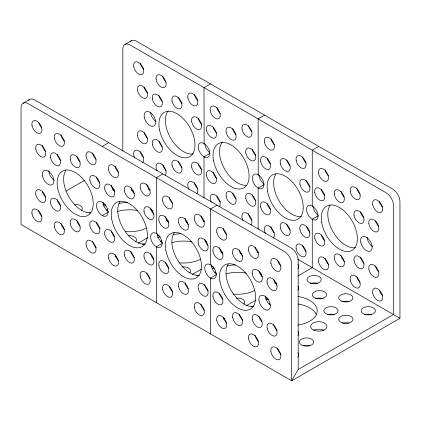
<?xml version="1.0" encoding="UTF-8"?>
<svg xmlns="http://www.w3.org/2000/svg" width="421" height="421" viewBox="0 0 421 421"><rect width="100%" height="100%" fill="white"/><g stroke="black" fill="none" stroke-linecap="round" stroke-linejoin="round"><path stroke-width="0.63" d="M28.607 100.372A10.204 5.894 60 0 1 34.764 99.945L290.969 247.869A10.204 5.894 60 0 1 298.189 260.367L298.189 369.538L291.695 380.789L21.05 224.535L21.05 107.865A10.204 5.894 60 0 1 28.265 103.698L284.475 251.616A10.204 5.894 60 0 1 291.695 264.12L291.695 380.789L399.95 318.287L399.95 201.617A10.204 5.894 60 0 0 392.735 189.113L136.525 41.195A10.204 5.894 60 0 0 130.094 42.032M23.166 103.192L29.659 99.44M124.926 44.437L131.42 40.69M102.245 146.408L108.739 142.656M210.5 83.905L204.006 87.652L204.106 143.55M66.108 191.023L84.253 180.546M162.869 173.905L156.37 177.657L156.533 233.587A8.167 4.715 60 0 1 162.143 243.47A8.167 4.715 60 0 1 156.57 246.938L156.112 246.669A8.167 4.715 60 0 1 150.597 236.739A8.167 4.715 60 0 1 156.27 233.434L156.37 233.497M264.63 115.154L258.131 118.906L258.236 174.799A8.167 4.715 60 0 1 263.904 184.651A8.167 4.715 60 0 1 258.394 188.219L257.931 187.955A8.167 4.715 60 0 1 252.358 178.051A8.167 4.715 60 0 1 257.973 174.652L258.131 174.741M102.245 202.243A8.167 4.715 60 0 0 96.467 205.574A8.167 4.715 60 0 0 102.245 215.573L108.197 212.137M209.958 153.381L204.006 156.822L204.006 197.975M114.959 256.568L116.091 255.915M138.156 243.175L147.771 237.623M216.994 205.159L210.5 208.905L210.395 264.683M318.755 146.408L312.261 150.155L312.261 205.99A8.167 4.715 60 0 1 318.034 215.994A8.167 4.715 60 0 1 312.261 219.325L312.261 267.661L298.121 275.823M162.327 243.385L156.37 246.822L156.37 302.662M264.088 184.635L258.131 188.071L258.131 229.224M192.281 274.429L201.333 269.203M216.452 274.639L210.5 278.076L210.5 333.911M318.218 215.889L312.061 219.204A8.167 4.715 60 0 1 306.488 209.3A8.167 4.715 60 0 1 312.098 205.901L312.261 205.995M223.219 319.071L224.351 318.418M246.411 305.678L256.026 300.126M298.189 369.538L393.456 314.534L393.456 205.364A10.204 5.894 60 0 0 386.236 192.865L130.031 44.947A10.204 5.894 60 0 0 122.811 49.11L122.811 151.081M102.245 202.243L102.403 202.338A8.167 4.715 60 0 1 108.018 212.221A8.167 4.715 60 0 1 102.445 215.689L102.245 215.573M297.6 259.199L399.95 318.287M262.604 276.997A7.146 4.126 60 0 1 262.299 276.729M261.994 276.444A7.146 4.126 60 0 1 258.857 270.766M270.398 305.109A8.167 4.715 60 0 1 265.362 296.005M226.645 322.975A7.146 4.126 60 0 1 223.404 317.355M222.851 299.278A7.146 4.126 60 0 1 219.609 293.658M223.035 254.073A7.146 4.126 60 0 1 219.488 247.722M277.134 285.296A7.146 4.126 60 0 1 273.687 279.333M258.205 252.742A7.146 4.126 60 0 1 255.063 247.069M226.724 234.66A7.146 4.126 60 0 1 223.262 228.266M277.097 330.638A7.146 4.126 60 0 1 273.682 324.665M253.626 306.472A25.518 14.73 60 0 1 231.624 291.195A25.518 14.73 60 0 1 228.308 264.035M242.801 320.297A7.146 4.126 60 0 1 239.254 314.398M242.801 256.126A7.146 4.126 60 0 1 239.165 249.827M281.086 354.508A7.146 4.126 60 0 1 277.444 348.214M281.086 266.119A7.146 4.126 60 0 1 277.444 259.82M258.62 341.526A7.146 4.126 60 0 1 255.01 335.211M261.994 321.818A7.146 4.126 60 0 1 258.857 316.145M188.334 288.732A7.146 4.126 60 0 1 185.114 283.101M204.374 221.778A7.146 4.126 60 0 1 200.933 215.82M208.269 290.943A7.146 4.126 60 0 1 204.674 284.622M169.021 268.298A7.146 4.126 60 0 1 165.39 261.999M204.527 310.309A7.146 4.126 60 0 1 200.891 304.009M172.899 292.074A7.146 4.126 60 0 1 169.3 286.212M216.736 274.171A8.167 4.715 60 0 1 211.242 264.877M172.799 203.59A7.146 4.126 60 0 1 169.263 197.686M198.623 275.308A25.518 14.73 60 0 1 176.778 258.704A25.518 14.73 60 0 1 174.699 232.076M168.942 222.856A7.146 4.126 60 0 1 165.369 216.52M188.34 224.567A7.146 4.126 60 0 1 184.961 218.136M208.048 245.364A7.146 4.126 60 0 1 204.695 239.354M134.51 257.763A7.146 4.126 60 0 1 130.899 251.448M149.944 190.239A7.146 4.126 60 0 1 146.803 184.566M153.839 259.415A7.146 4.126 60 0 1 150.629 253.774M114.591 236.77A7.146 4.126 60 0 1 111.26 230.75M150.097 278.781A7.146 4.126 60 0 1 146.85 273.161M118.469 260.546A7.146 4.126 60 0 1 115.075 254.558M162.248 242.68A8.167 4.715 60 0 1 157.112 233.623M118.364 172.057A7.146 4.126 60 0 1 115.049 166.032M144.492 244.059A25.518 14.73 60 0 1 123.043 228.15A25.518 14.73 60 0 1 119.99 201.617M114.817 191.602A7.146 4.126 60 0 1 111.239 185.272M134.515 193.597A7.146 4.126 60 0 1 130.989 187.687M153.918 214.115A7.146 4.126 60 0 1 150.565 208.106M41.832 127.879A7.146 4.126 60 0 1 38.59 122.258M90.473 212.8A25.518 14.73 60 0 1 69.002 197.044A25.518 14.73 60 0 1 65.808 170.458M80.111 226.266A7.146 4.126 60 0 1 76.78 220.241M45.784 151.728A7.146 4.126 60 0 1 42.263 145.366M64.718 141.24A7.146 4.126 60 0 1 60.971 135.009M60.924 160.559A7.146 4.126 60 0 1 60.619 160.29M60.314 160.001A7.146 4.126 60 0 1 57.177 154.328M54.246 180.351A8.167 4.715 60 0 1 48.847 171M80.111 162.096A7.146 4.126 60 0 1 76.78 156.075M41.832 216.273A7.146 4.126 60 0 1 38.59 210.653M108.376 211.605A8.167 4.715 60 0 1 102.977 202.248M64.602 229.534A7.146 4.126 60 0 1 60.934 223.251M45.815 197.133A7.146 4.126 60 0 1 42.353 191.181M96.193 159.343A7.146 4.126 60 0 1 92.615 153.012M96.272 247.806A7.146 4.126 60 0 1 92.636 241.507M100.066 228.487A7.146 4.126 60 0 1 96.43 222.188M99.882 182.946A7.146 4.126 60 0 1 96.462 176.973M60.924 205.932A7.146 4.126 60 0 1 60.619 205.664M60.314 205.38A7.146 4.126 60 0 1 57.177 199.701M303.53 345.794A7.146 4.126 0 0 1 309.614 345.82M364.597 314.74A7.146 4.126 0 0 1 371.869 314.734M315.839 298.694A7.146 4.126 0 0 1 323.118 298.694M327.549 314.671A7.146 4.126 0 0 1 334.432 314.671M313.75 330.185A8.167 4.715 0 0 1 323.76 330.185M297.942 304.004A25.518 14.73 0 0 1 316.245 314.271M342.778 323.118A7.146 4.126 0 0 1 348.862 323.118M342.778 301.61A7.146 4.126 0 0 1 348.862 301.61M310.377 283.522A7.146 4.126 0 0 1 317.65 283.454M268.335 299.363A8.167 4.715 0 0 1 265.904 299.815M297.836 352.877A7.146 4.126 0 0 1 297.847 357.076M297.952 331.485A7.146 4.126 0 0 1 297.952 335.463M297.942 296.505A25.518 14.73 0 0 1 317.208 310.882A25.518 14.73 0 0 1 297.615 325.117M269.035 304.015A25.518 14.73 0 0 1 269.814 303.204M251.279 306.714A7.146 4.126 0 0 1 253.516 306.714M297.931 286.091A7.146 4.126 0 0 1 297.752 290.285M214.531 268.009A8.167 4.715 0 0 1 212.137 268.53M254.437 290.585A25.518 14.73 0 0 1 233.571 294.084M214.831 272.85A25.518 14.73 0 0 1 215.599 272.034M227.429 266.014A25.518 14.73 0 0 1 235.165 264.872M259.525 272.034A25.518 14.73 0 0 1 261.573 274.545M276.755 283.659A7.146 4.126 0 0 1 275.418 283.575M240.028 252.979A7.146 4.126 0 0 1 241.98 253.605M258.21 252.279A7.146 4.126 0 0 1 257.357 252.121M297.826 264.477A7.146 4.126 0 0 1 297.858 268.677M236.439 298.147A7.146 4.126 0 0 1 243.343 299.794A7.146 4.126 0 0 1 243.933 304.094M196.639 275.518A7.146 4.126 0 0 1 199.312 275.455M265.677 297.989A8.167 4.715 0 0 1 268.13 298.405M274.75 283.096A7.146 4.126 0 0 1 276.513 282.917M225.982 273.908A25.518 14.73 0 0 1 246.206 273.176M257.357 251.953A7.146 4.126 0 0 1 258.21 251.79M160.401 236.76A8.167 4.715 0 0 1 157.501 237.328M200.312 259.336A25.518 14.73 0 0 1 179.446 262.836M160.701 241.596A25.518 14.73 0 0 1 161.475 240.786M173.299 234.765A25.518 14.73 0 0 1 181.035 233.618M205.401 240.786A25.518 14.73 0 0 1 206.853 242.433M222.63 252.411A7.146 4.126 0 0 1 221.293 252.326M185.898 221.725A7.146 4.126 0 0 1 187.487 222.199M204.08 221.03A7.146 4.126 0 0 1 203.227 220.867M181.872 266.946A7.146 4.126 0 0 1 189.213 268.545A7.146 4.126 0 0 1 189.587 273.071M142.077 244.338A7.146 4.126 0 0 1 145.182 244.206M211.042 266.709A8.167 4.715 0 0 1 213.531 267.035M220.62 251.842A7.146 4.126 0 0 1 221.935 251.684M171.852 242.659A25.518 14.73 0 0 1 192.081 241.922M202.817 220.804A7.146 4.126 0 0 1 204.08 220.541M157.138 235.465A8.167 4.715 0 0 1 159.138 235.723M103.013 204.217A8.167 4.715 0 0 1 105.487 204.585M117.575 211.453A25.518 14.73 0 0 1 137.793 210.642M112.696 189.287A7.146 4.126 0 0 1 114.028 189.166M148.687 189.55A7.146 4.126 0 0 1 149.95 189.287M166.437 220.604A7.146 4.126 0 0 1 168.2 220.415M74.233 204.38A7.146 4.126 0 0 1 81.058 206.127A7.146 4.126 0 0 1 81.464 210.432M131.515 190.424A7.146 4.126 0 0 1 133.504 191.008M105.95 205.611A8.167 4.715 0 0 1 103.519 206.064M89.115 212.942A7.146 4.126 0 0 1 90.01 212.91M146.308 228.019A25.518 14.73 0 0 1 125.484 231.597M106.497 210.432A25.518 14.73 0 0 1 108.108 208.837M119.017 203.554A25.518 14.73 0 0 1 127.805 202.327M150.318 208.674A25.518 14.73 0 0 1 152.66 211.095M114.475 189.908A7.146 4.126 0 0 1 113.133 189.834M149.95 189.776A7.146 4.126 0 0 1 148.687 189.518M128.189 235.649A7.146 4.126 0 0 1 135.215 237.402A7.146 4.126 0 0 1 135.457 241.822M168.105 221.151A7.146 4.126 0 0 1 166.779 221.025M360.076 282.491A7.146 4.126 60 0 1 356.861 276.86M382.542 207.09A7.146 4.126 60 0 1 379.295 201.475M382.542 295.479A7.146 4.126 60 0 1 379.295 289.864M344.262 197.096A7.146 4.126 60 0 1 341.015 191.476M364.06 217.978A7.146 4.126 60 0 1 360.539 211.616M372.522 246.606A8.167 4.715 60 0 1 367.123 237.249M378.59 226.256A7.146 4.126 60 0 1 375.548 220.988M355.387 247.722A25.518 14.73 60 0 1 333.385 232.445A25.518 14.73 60 0 1 330.069 205.28M344.567 261.541A7.146 4.126 60 0 1 340.926 255.242M364.06 263.351A7.146 4.126 60 0 1 360.539 256.989M328.485 175.904A7.146 4.126 60 0 1 325.096 169.916M360.265 194.281A7.146 4.126 60 0 1 356.745 187.919M324.796 195.318A7.146 4.126 60 0 1 321.334 189.371M324.917 240.801A7.146 4.126 60 0 1 321.37 234.907M328.712 264.504A7.146 4.126 60 0 1 325.075 258.205M378.558 271.598A7.146 4.126 60 0 1 375.443 265.909M301.362 216.457A25.518 14.73 60 0 1 279.344 201.338A25.518 14.73 60 0 1 275.881 174.115M306.209 251.484A7.146 4.126 60 0 1 302.636 245.154M274.276 232.971A7.146 4.126 60 0 1 270.877 226.556M310.088 232.239A7.146 4.126 60 0 1 306.535 226.345M290.169 230.05A7.146 4.126 60 0 1 286.812 224.04M270.535 209.321A7.146 4.126 60 0 1 267.256 203.722M306.314 163.185A7.146 4.126 60 0 1 302.657 156.896M318.197 215.22A8.167 4.715 60 0 1 313.008 206.195M265.451 233.544A7.146 4.126 60 0 1 265.888 225.824A7.146 4.126 60 0 1 272.803 229.819A7.146 4.126 60 0 1 273.234 238.044M310.166 186.935A7.146 4.126 60 0 1 306.467 180.672M290.164 165.874A7.146 4.126 60 0 1 286.806 159.864M270.456 163.869A7.146 4.126 60 0 1 267.23 158.243M274.429 144.724A7.146 4.126 60 0 1 270.987 138.762M246.259 185.308A25.518 14.73 60 0 1 224.414 168.7A25.518 14.73 60 0 1 222.33 142.072M252.079 220.236A7.146 4.126 60 0 1 248.506 213.9M220.451 202.001A7.146 4.126 60 0 1 216.904 196.102M255.652 200.712A7.146 4.126 60 0 1 252.321 194.691M236.344 199.075A7.146 4.126 60 0 1 232.771 193.192M216.71 178.346A7.146 4.126 60 0 1 213.037 172.068M251.879 131.657A7.146 4.126 60 0 1 248.532 125.642M264.067 183.966A8.167 4.715 60 0 1 258.878 174.941M211.321 202.296A7.146 4.126 60 0 1 211.758 194.576A7.146 4.126 60 0 1 218.673 198.57A7.146 4.126 60 0 1 219.109 206.79M242.98 220.499A7.146 4.126 60 0 1 243.449 212.889A7.146 4.126 60 0 1 250.285 216.72A7.146 4.126 60 0 1 250.958 224.967M255.731 155.412A7.146 4.126 60 0 1 252.342 149.423M236.034 134.625A7.146 4.126 60 0 1 232.681 128.615M216.631 132.899A7.146 4.126 60 0 1 213.105 126.989M220.299 113.47A7.146 4.126 60 0 1 216.857 107.508M188.903 189.35A7.146 4.126 60 0 1 189.334 181.63A7.146 4.126 60 0 1 196.254 185.624A7.146 4.126 60 0 1 196.686 193.844M134.767 158.091A7.146 4.126 60 0 1 135.215 150.376A7.146 4.126 60 0 1 142.13 154.381A7.146 4.126 60 0 1 142.556 162.601M157.022 170.694A7.146 4.126 60 0 1 157.675 163.301A7.146 4.126 60 0 1 164.437 167.142A7.146 4.126 60 0 1 165.195 175.341M209.774 152.602A8.167 4.715 60 0 1 204.738 143.498M147.576 138.377A7.146 4.126 60 0 1 144.114 132.431M166.058 170.505A7.146 4.126 60 0 1 162.79 164.906M143.898 69.407A7.146 4.126 60 0 1 140.356 63.508M143.898 157.796A7.146 4.126 60 0 1 140.267 151.497M182.177 103.624A7.146 4.126 60 0 1 178.541 97.325M162.38 101.54A7.146 4.126 60 0 1 158.859 95.178M156.007 121.601A8.167 4.715 60 0 1 150.644 112.686M162.38 146.913A7.146 4.126 60 0 1 159.033 141.356M182.177 167.79A7.146 4.126 60 0 1 178.541 161.49M193.202 153.939A25.518 14.73 60 0 1 170.763 138.293A25.518 14.73 60 0 1 168.137 110.902M147.545 92.973A7.146 4.126 60 0 1 144.103 87.015M166.174 82.221A7.146 4.126 60 0 1 162.653 75.859M197.954 100.593A7.146 4.126 60 0 1 194.46 94.662M198.033 189.055A7.146 4.126 60 0 1 194.397 182.756M201.827 169.737A7.146 4.126 60 0 1 198.191 163.437M201.948 124.469A7.146 4.126 60 0 1 198.223 118.222M204.264 156.965L204.006 156.822A8.167 4.715 60 0 1 198.959 143.998A8.167 4.715 60 0 1 208.916 149.487A8.167 4.715 60 0 1 204.264 156.965M210.5 278.076L210.242 277.923A8.167 4.715 60 0 1 205.59 265.072A8.167 4.715 60 0 1 215.541 271.077A8.167 4.715 60 0 1 210.5 278.076M216.794 320.57A7.146 4.126 60 0 0 225.167 328.327A7.146 4.126 60 0 0 223.172 317.339A7.146 4.126 60 0 0 216.794 320.57M213 296.873A7.146 4.126 60 0 0 221.372 304.63A7.146 4.126 60 0 0 219.378 293.637A7.146 4.126 60 0 0 213 296.873M212.973 251.337A7.146 4.126 60 0 0 221.283 259.299A7.146 4.126 60 0 0 219.499 248.374A7.146 4.126 60 0 0 212.973 251.337M267.093 282.549A7.146 4.126 60 0 0 275.387 290.558A7.146 4.126 60 0 0 273.655 279.655A7.146 4.126 60 0 0 267.093 282.549M248.464 250.285A7.146 4.126 60 0 0 256.757 258.299A7.146 4.126 60 0 0 255.031 247.395A7.146 4.126 60 0 0 248.464 250.285M216.81 232.281A7.146 4.126 60 0 0 225.23 239.902A7.146 4.126 60 0 0 223.088 228.871A7.146 4.126 60 0 0 216.81 232.281M270.924 263.441A7.146 4.126 60 0 0 279.302 271.182A7.146 4.126 60 0 0 277.292 260.189A7.146 4.126 60 0 0 270.924 263.441M270.924 351.83A7.146 4.126 60 0 0 279.302 359.576A7.146 4.126 60 0 0 277.292 348.583A7.146 4.126 60 0 0 270.924 351.83M232.645 253.442A7.146 4.126 60 0 0 241.023 261.199A7.146 4.126 60 0 0 239.023 250.211A7.146 4.126 60 0 0 232.645 253.442M252.258 273.987A7.146 4.126 60 0 0 260.552 281.996A7.146 4.126 60 0 0 258.826 271.092A7.146 4.126 60 0 0 252.258 273.987M259.01 300.936A8.167 4.715 60 0 0 268.582 309.803A8.167 4.715 60 0 0 266.298 297.242A8.167 4.715 60 0 0 259.01 300.936M252.258 319.36A7.146 4.126 60 0 0 260.552 327.37A7.146 4.126 60 0 0 258.826 316.466A7.146 4.126 60 0 0 252.258 319.36M232.645 317.613A7.146 4.126 60 0 0 241.023 325.37A7.146 4.126 60 0 0 239.023 314.376A7.146 4.126 60 0 0 232.645 317.613M219.972 281.502A25.518 14.73 60 0 0 249.827 309.398A25.518 14.73 60 0 0 242.896 270.208A25.518 14.73 60 0 0 219.972 281.502M267.156 328.28A7.146 4.126 60 0 0 275.592 335.832A7.146 4.126 60 0 0 273.387 324.78A7.146 4.126 60 0 0 267.156 328.28M248.49 338.826A7.146 4.126 60 0 0 256.847 346.646A7.146 4.126 60 0 0 254.915 335.679A7.146 4.126 60 0 0 248.49 338.826M158.87 265.614A7.146 4.126 60 0 0 167.242 273.376A7.146 4.126 60 0 0 165.253 262.388A7.146 4.126 60 0 0 158.87 265.614M162.659 200.896A7.146 4.126 60 0 0 171.021 208.695A7.146 4.126 60 0 0 169.063 197.712A7.146 4.126 60 0 0 162.659 200.896M198.154 288.243A7.146 4.126 60 0 0 206.5 296.084A7.146 4.126 60 0 0 204.595 285.122A7.146 4.126 60 0 0 198.154 288.243M165.869 250.4A25.518 14.73 60 0 0 195.786 278.102A25.518 14.73 60 0 0 188.65 238.849A25.518 14.73 60 0 0 165.869 250.4M158.849 220.141A7.146 4.126 60 0 0 167.184 228.035A7.146 4.126 60 0 0 165.332 217.089A7.146 4.126 60 0 0 158.849 220.141M162.685 289.427A7.146 4.126 60 0 0 171.1 297.047A7.146 4.126 60 0 0 168.963 286.012A7.146 4.126 60 0 0 162.685 289.427M194.37 307.625A7.146 4.126 60 0 0 202.748 315.382A7.146 4.126 60 0 0 200.749 304.394A7.146 4.126 60 0 0 194.37 307.625M178.509 286.317A7.146 4.126 60 0 0 186.866 294.132A7.146 4.126 60 0 0 184.93 283.159A7.146 4.126 60 0 0 178.509 286.317M194.339 219.036A7.146 4.126 60 0 0 202.633 227.045A7.146 4.126 60 0 0 200.901 216.141A7.146 4.126 60 0 0 194.339 219.036M178.509 222.151A7.146 4.126 60 0 0 186.871 229.961A7.146 4.126 60 0 0 184.924 218.988A7.146 4.126 60 0 0 178.509 222.151M198.17 242.975A7.146 4.126 60 0 0 206.564 250.679A7.146 4.126 60 0 0 204.511 239.67A7.146 4.126 60 0 0 198.17 242.975M104.74 234.365A7.146 4.126 60 0 0 113.117 242.128A7.146 4.126 60 0 0 111.123 231.14A7.146 4.126 60 0 0 104.74 234.365M108.529 169.647A7.146 4.126 60 0 0 116.896 177.441A7.146 4.126 60 0 0 114.938 166.463A7.146 4.126 60 0 0 108.529 169.647M144.024 256.989A7.146 4.126 60 0 0 152.376 264.835A7.146 4.126 60 0 0 150.465 253.868A7.146 4.126 60 0 0 144.024 256.989M111.739 219.152A25.518 14.73 60 0 0 141.656 246.853A25.518 14.73 60 0 0 134.52 207.6A25.518 14.73 60 0 0 111.739 219.152M104.724 188.887A7.146 4.126 60 0 0 113.054 196.781A7.146 4.126 60 0 0 111.202 185.84A7.146 4.126 60 0 0 104.724 188.887M108.555 258.173A7.146 4.126 60 0 0 116.97 265.793A7.146 4.126 60 0 0 114.833 254.763A7.146 4.126 60 0 0 108.555 258.173M140.24 276.376A7.146 4.126 60 0 0 148.618 284.133A7.146 4.126 60 0 0 146.624 273.14A7.146 4.126 60 0 0 140.24 276.376M124.379 255.063A7.146 4.126 60 0 0 132.736 262.883A7.146 4.126 60 0 0 130.805 251.911A7.146 4.126 60 0 0 124.379 255.063M140.209 187.787A7.146 4.126 60 0 0 148.502 195.797A7.146 4.126 60 0 0 146.771 184.893A7.146 4.126 60 0 0 140.209 187.787M124.379 190.902A7.146 4.126 60 0 0 132.741 198.712A7.146 4.126 60 0 0 130.799 187.734A7.146 4.126 60 0 0 124.379 190.902M144.045 211.721A7.146 4.126 60 0 0 152.434 219.425A7.146 4.126 60 0 0 150.386 208.421A7.146 4.126 60 0 0 144.045 211.721M31.985 125.474A7.146 4.126 60 0 0 40.358 133.241A7.146 4.126 60 0 0 38.369 122.253A7.146 4.126 60 0 0 31.985 125.474M54.414 226.866A7.146 4.126 60 0 0 62.813 234.56A7.146 4.126 60 0 0 60.745 223.551A7.146 4.126 60 0 0 54.414 226.866M35.753 194.402A7.146 4.126 60 0 0 44.063 202.354A7.146 4.126 60 0 0 42.279 191.434A7.146 4.126 60 0 0 35.753 194.402M31.985 213.863A7.146 4.126 60 0 0 40.358 221.635A7.146 4.126 60 0 0 38.369 210.647A7.146 4.126 60 0 0 31.985 213.863M70.26 159.691A7.146 4.126 60 0 0 78.638 167.447A7.146 4.126 60 0 0 76.638 156.454A7.146 4.126 60 0 0 70.26 159.691M50.578 157.543A7.146 4.126 60 0 0 58.872 165.558A7.146 4.126 60 0 0 57.14 154.654A7.146 4.126 60 0 0 50.578 157.543M89.936 180.588A7.146 4.126 60 0 0 98.377 188.14A7.146 4.126 60 0 0 96.167 177.088A7.146 4.126 60 0 0 89.936 180.588M57.64 188.05A25.518 14.73 60 0 0 87.615 215.557A25.518 14.73 60 0 0 80.279 176.241A25.518 14.73 60 0 0 57.64 188.05M70.26 223.861A7.146 4.126 60 0 0 78.638 231.618A7.146 4.126 60 0 0 76.638 220.625A7.146 4.126 60 0 0 70.26 223.861M54.372 138.23A7.146 4.126 60 0 0 62.666 146.24A7.146 4.126 60 0 0 60.934 135.336A7.146 4.126 60 0 0 54.372 138.23M35.743 148.981A7.146 4.126 60 0 0 44.037 156.991A7.146 4.126 60 0 0 42.311 146.092A7.146 4.126 60 0 0 35.743 148.981M50.578 202.922A7.146 4.126 60 0 0 58.872 210.932A7.146 4.126 60 0 0 57.14 200.028A7.146 4.126 60 0 0 50.578 202.922M42.495 175.936A8.167 4.715 60 0 0 52.067 184.798A8.167 4.715 60 0 0 49.783 172.236A8.167 4.715 60 0 0 42.495 175.936M86.116 245.122A7.146 4.126 60 0 0 94.488 252.879A7.146 4.126 60 0 0 92.494 241.891A7.146 4.126 60 0 0 86.116 245.122M89.91 225.809A7.146 4.126 60 0 0 98.282 233.56A7.146 4.126 60 0 0 96.288 222.572A7.146 4.126 60 0 0 89.91 225.809M86.094 156.628A7.146 4.126 60 0 0 94.43 164.522A7.146 4.126 60 0 0 92.573 153.576A7.146 4.126 60 0 0 86.094 156.628M302.91 345.594A7.146 4.126 0 0 0 313.671 342.068A7.146 4.126 0 0 0 302.994 338.452A7.146 4.126 0 0 0 302.91 345.594M364.486 314.298A7.146 4.126 0 0 0 375.385 310.908A7.146 4.126 0 0 0 364.86 307.156A7.146 4.126 0 0 0 364.486 314.298M315.713 298.252A7.146 4.126 0 0 0 326.622 294.874A7.146 4.126 0 0 0 316.103 291.111A7.146 4.126 0 0 0 315.713 298.252M327.417 314.361A7.146 4.126 0 0 0 338.131 310.787A7.146 4.126 0 0 0 327.417 307.214A7.146 4.126 0 0 0 327.417 314.361M314.455 330.417A8.167 4.715 0 0 0 326.917 326.559A8.167 4.715 0 0 0 314.897 322.26A8.167 4.715 0 0 0 314.455 330.417M342.247 322.923A7.146 4.126 0 0 0 352.966 319.35A7.146 4.126 0 0 0 342.247 315.776A7.146 4.126 0 0 0 342.247 322.923M341.868 301.278A7.146 4.126 0 0 0 352.951 298.1A7.146 4.126 0 0 0 342.647 294.147A7.146 4.126 0 0 0 341.868 301.278M310.451 283.075A7.146 4.126 0 0 0 321.26 279.597A7.146 4.126 0 0 0 310.635 275.934A7.146 4.126 0 0 0 310.451 283.075M372.685 204.685A7.146 4.126 60 0 0 381.063 212.431A7.146 4.126 60 0 0 379.053 201.438A7.146 4.126 60 0 0 372.685 204.685M318.555 261.82A7.146 4.126 60 0 0 326.933 269.577A7.146 4.126 60 0 0 324.933 258.583A7.146 4.126 60 0 0 318.555 261.82M314.761 238.118A7.146 4.126 60 0 0 323.139 245.875A7.146 4.126 60 0 0 321.139 234.886A7.146 4.126 60 0 0 314.761 238.118M368.854 223.798A7.146 4.126 60 0 0 377.148 231.808A7.146 4.126 60 0 0 375.416 220.904A7.146 4.126 60 0 0 368.854 223.798M350.23 191.534A7.146 4.126 60 0 0 358.518 199.543A7.146 4.126 60 0 0 356.792 188.645A7.146 4.126 60 0 0 350.23 191.534M321.733 222.751A25.518 14.73 60 0 0 351.588 250.648A25.518 14.73 60 0 0 344.657 211.458A25.518 14.73 60 0 0 321.733 222.751M318.571 173.531A7.146 4.126 60 0 0 326.991 181.151A7.146 4.126 60 0 0 324.854 170.121A7.146 4.126 60 0 0 318.571 173.531M350.251 280.076A7.146 4.126 60 0 0 358.608 287.896A7.146 4.126 60 0 0 356.676 276.929A7.146 4.126 60 0 0 350.251 280.076M334.406 258.862A7.146 4.126 60 0 0 342.783 266.619A7.146 4.126 60 0 0 340.784 255.626A7.146 4.126 60 0 0 334.406 258.862M354.019 260.61A7.146 4.126 60 0 0 362.313 268.619A7.146 4.126 60 0 0 360.587 257.715A7.146 4.126 60 0 0 354.019 260.61M372.685 293.079A7.146 4.126 60 0 0 381.063 300.826A7.146 4.126 60 0 0 379.053 289.832A7.146 4.126 60 0 0 372.685 293.079M334.406 194.691A7.146 4.126 60 0 0 342.783 202.448A7.146 4.126 60 0 0 340.784 191.455A7.146 4.126 60 0 0 334.406 194.691M354.019 215.236A7.146 4.126 60 0 0 362.313 223.246A7.146 4.126 60 0 0 360.587 212.342A7.146 4.126 60 0 0 354.019 215.236M360.771 242.186A8.167 4.715 60 0 0 370.343 251.053A8.167 4.715 60 0 0 368.059 238.491A8.167 4.715 60 0 0 360.771 242.186M368.917 269.529A7.146 4.126 60 0 0 377.353 277.081A7.146 4.126 60 0 0 375.148 266.03A7.146 4.126 60 0 0 368.917 269.529M314.734 192.586A7.146 4.126 60 0 0 323.044 200.549A7.146 4.126 60 0 0 321.26 189.624A7.146 4.126 60 0 0 314.734 192.586M299.926 229.561A7.146 4.126 60 0 0 308.309 237.312A7.146 4.126 60 0 0 306.304 226.319A7.146 4.126 60 0 0 299.926 229.561M296.137 160.512A7.146 4.126 60 0 0 304.525 168.232A7.146 4.126 60 0 0 302.488 157.228A7.146 4.126 60 0 0 296.137 160.512M280.286 227.656A7.146 4.126 60 0 0 288.685 235.355A7.146 4.126 60 0 0 286.622 224.34A7.146 4.126 60 0 0 280.286 227.656M260.646 206.937A7.146 4.126 60 0 0 269.045 214.605A7.146 4.126 60 0 0 266.956 203.59A7.146 4.126 60 0 0 260.646 206.937M264.393 141.977A7.146 4.126 60 0 0 272.687 149.987A7.146 4.126 60 0 0 270.956 139.088A7.146 4.126 60 0 0 264.393 141.977M296.116 248.769A7.146 4.126 60 0 0 304.446 256.663A7.146 4.126 60 0 0 302.588 245.717A7.146 4.126 60 0 0 296.116 248.769M267.63 191.65A25.518 14.73 60 0 0 297.547 219.352A25.518 14.73 60 0 0 290.411 180.099A25.518 14.73 60 0 0 267.63 191.65M299.947 184.287A7.146 4.126 60 0 0 308.367 191.908A7.146 4.126 60 0 0 306.225 180.872A7.146 4.126 60 0 0 299.947 184.287M280.286 163.48A7.146 4.126 60 0 0 288.68 171.184A7.146 4.126 60 0 0 286.627 160.18A7.146 4.126 60 0 0 280.286 163.48M260.625 161.453A7.146 4.126 60 0 0 268.987 169.263A7.146 4.126 60 0 0 267.04 158.291A7.146 4.126 60 0 0 260.625 161.453M245.801 198.312A7.146 4.126 60 0 0 254.179 206.058A7.146 4.126 60 0 0 252.174 195.07A7.146 4.126 60 0 0 245.801 198.312M242.012 129.263A7.146 4.126 60 0 0 250.4 136.978A7.146 4.126 60 0 0 248.358 125.979A7.146 4.126 60 0 0 242.012 129.263M226.161 196.407A7.146 4.126 60 0 0 234.555 204.101A7.146 4.126 60 0 0 232.492 193.092A7.146 4.126 60 0 0 226.161 196.407M206.516 175.683A7.146 4.126 60 0 0 214.92 183.356A7.146 4.126 60 0 0 212.831 172.336A7.146 4.126 60 0 0 206.516 175.683M210.263 110.728A7.146 4.126 60 0 0 218.557 118.738A7.146 4.126 60 0 0 216.826 107.834A7.146 4.126 60 0 0 210.263 110.728M213.505 160.396A25.518 14.73 60 0 0 243.422 188.103A25.518 14.73 60 0 0 236.286 148.85A25.518 14.73 60 0 0 213.505 160.396M245.817 153.039A7.146 4.126 60 0 0 254.237 160.654A7.146 4.126 60 0 0 252.095 149.623A7.146 4.126 60 0 0 245.817 153.039M226.156 132.231A7.146 4.126 60 0 0 234.55 139.935A7.146 4.126 60 0 0 232.497 128.926A7.146 4.126 60 0 0 226.156 132.231M206.495 130.205A7.146 4.126 60 0 0 214.857 138.014A7.146 4.126 60 0 0 212.91 127.037A7.146 4.126 60 0 0 206.495 130.205M172.021 100.94A7.146 4.126 60 0 0 180.399 108.697A7.146 4.126 60 0 0 178.399 97.704A7.146 4.126 60 0 0 172.021 100.94M152.339 98.793A7.146 4.126 60 0 0 160.633 106.808A7.146 4.126 60 0 0 158.906 95.904A7.146 4.126 60 0 0 152.339 98.793M144.256 117.185A8.167 4.715 60 0 0 153.828 126.047A8.167 4.715 60 0 0 151.544 113.486A8.167 4.715 60 0 0 144.256 117.185M191.697 121.837A7.146 4.126 60 0 0 200.138 129.389A7.146 4.126 60 0 0 197.928 118.338A7.146 4.126 60 0 0 191.697 121.837M191.671 167.053A7.146 4.126 60 0 0 200.049 174.81A7.146 4.126 60 0 0 198.049 163.822A7.146 4.126 60 0 0 191.671 167.053M187.855 97.877A7.146 4.126 60 0 0 196.191 105.766A7.146 4.126 60 0 0 194.334 94.82A7.146 4.126 60 0 0 187.855 97.877M156.133 79.474A7.146 4.126 60 0 0 164.427 87.489A7.146 4.126 60 0 0 162.695 76.585A7.146 4.126 60 0 0 156.133 79.474M137.509 90.231A7.146 4.126 60 0 0 145.803 98.24A7.146 4.126 60 0 0 144.071 87.336A7.146 4.126 60 0 0 137.509 90.231M159.401 129.3A25.518 14.73 60 0 0 189.376 156.807A25.518 14.73 60 0 0 182.04 117.491A25.518 14.73 60 0 0 159.401 129.3M172.021 165.111A7.146 4.126 60 0 0 180.399 172.863A7.146 4.126 60 0 0 178.399 161.875A7.146 4.126 60 0 0 172.021 165.111M133.746 66.723A7.146 4.126 60 0 0 142.119 74.491A7.146 4.126 60 0 0 140.135 63.503A7.146 4.126 60 0 0 133.746 66.723M137.514 135.646A7.146 4.126 60 0 0 145.824 143.603A7.146 4.126 60 0 0 144.04 132.683A7.146 4.126 60 0 0 137.514 135.646M152.339 144.171A7.146 4.126 60 0 0 160.633 152.181A7.146 4.126 60 0 0 158.906 141.277A7.146 4.126 60 0 0 152.339 144.171"/></g></svg>
